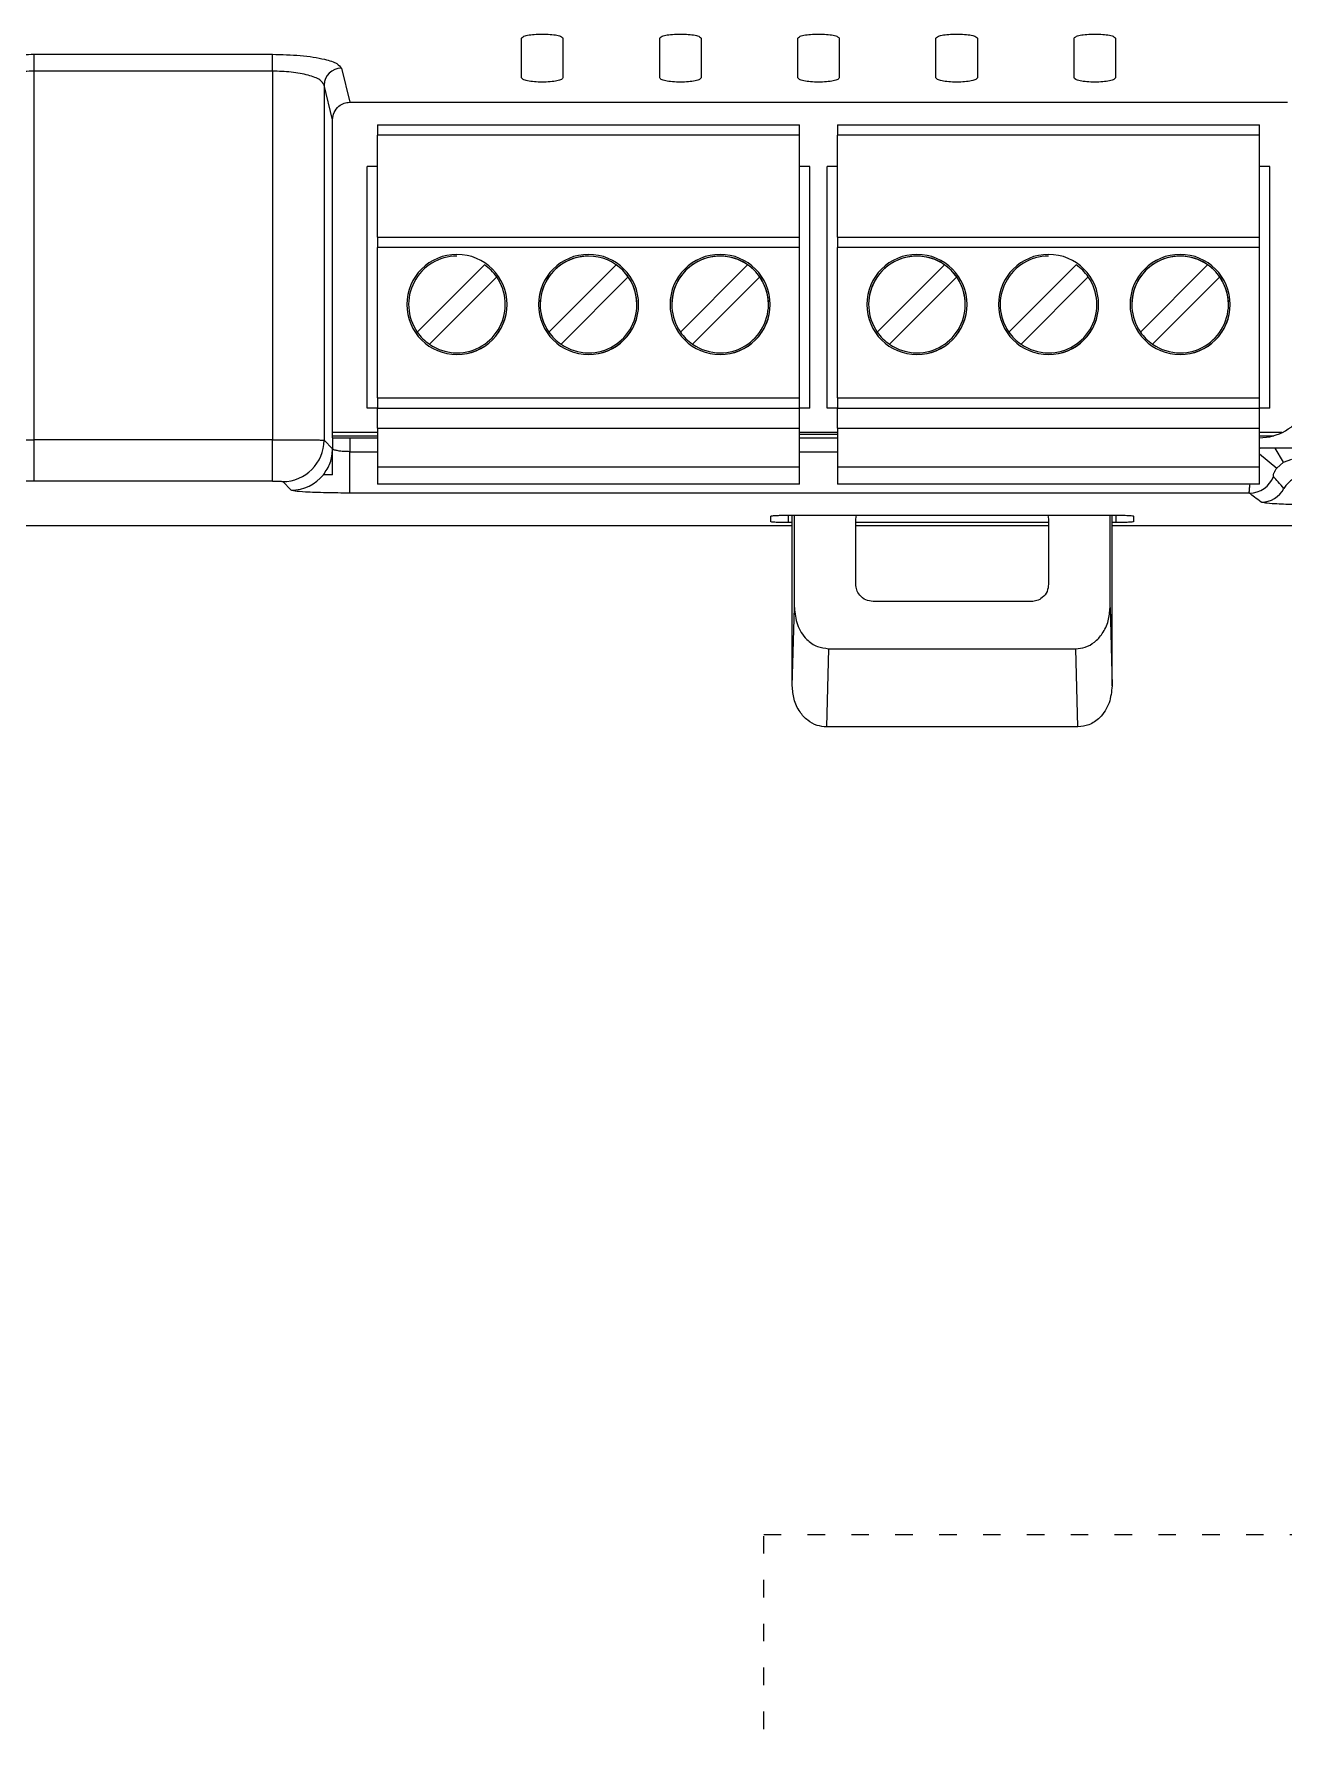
# Model space of a CAD drawing. Header units: millimetres. Extents: x 32696 to 36207, y 16706 to 17911.
# Drawn here: x 35059.7 to 35145.2, y 17318 to 17434.5 of the extents above; entities that cross this region are included whole.
import ezdxf

# ---------------------------------------------------------------- set-up
doc = ezdxf.new("R2010")
doc.units = ezdxf.units.MM
doc.header["$LTSCALE"] = 0.1
doc.linetypes.add('ACAD_ISO03W100', pattern=[30, 12, -18])
doc.layers.get('0').update_dxf_attribs({"lineweight": 20})
doc.layers.add('ANNOTATION', color=252, linetype='ACAD_ISO03W100', lineweight=13)

# ---------------------------------------------------------------- blocks, each defined once
blk = doc.blocks.new('CLP-XP352')
at = {"lineweight": 9}
for p, q in [((35166.824, 17345.478), (35166.824, 17346.621)), ((35168.024, 17346.621), (35168.024, 17345.478)), ((35170.824, 17345.478), (35170.824, 17346.621)), ((35172.024, 17346.621), (35172.024, 17345.478)), ((35174.824, 17345.478), (35174.824, 17346.621)), ((35176.024, 17346.621), (35176.024, 17345.478)), ((35178.824, 17345.478), (35178.824, 17346.621)), ((35180.024, 17346.621), (35180.024, 17345.478)), ((35182.824, 17345.478), (35182.824, 17346.621)), ((35184.024, 17346.621), (35184.024, 17345.478)), ((35152.709, 17346.16), (35159.609, 17346.16)), ((35152.709, 17345.671), (35152.709, 17346.16)), ((35159.609, 17345.671), (35159.609, 17346.16)), ((35159.609, 17345.671), (35152.709, 17345.671)), ((35152.709, 17334.999), (35152.709, 17345.671)), ((35159.609, 17345.671), (35159.609, 17334.999)), ((35161.606, 17345.757), (35161.849, 17344.771)), ((35161.107, 17345.268), (35161.107, 17334.984)), ((35161.354, 17344.265), (35161.107, 17345.268)), ((35161.849, 17344.771), (35188.999, 17344.771)), ((35161.354, 17335.056), (35161.354, 17344.265)), ((35162.654, 17344.114), (35174.874, 17344.114)), ((35162.654, 17344.114), (35162.654, 17343.814)), ((35162.654, 17344.114), (35174.874, 17344.114)), ((35174.874, 17343.814), (35174.874, 17344.114)), ((35175.974, 17344.114), (35188.194, 17344.114)), ((35175.974, 17344.114), (35175.974, 17343.814)), ((35175.974, 17344.114), (35188.194, 17344.114)), ((35188.194, 17343.814), (35188.194, 17344.114)), ((35174.874, 17343.814), (35162.654, 17343.814)), ((35162.654, 17340.864), (35162.654, 17343.814)), ((35174.874, 17340.864), (35174.874, 17343.814)), ((35188.194, 17343.814), (35175.974, 17343.814)), ((35175.974, 17340.864), (35175.974, 17343.814)), ((35188.194, 17340.864), (35188.194, 17343.814)), ((35162.654, 17342.914), (35162.354, 17342.914)), ((35162.354, 17342.914), (35162.354, 17342.914)), ((35162.654, 17342.914), (35162.354, 17342.914)), ((35162.354, 17335.914), (35162.354, 17342.914)), ((35175.174, 17342.914), (35174.874, 17342.914)), ((35175.174, 17342.914), (35174.874, 17342.914)), ((35175.174, 17342.914), (35175.174, 17342.914)), ((35175.174, 17335.914), (35175.174, 17342.914)), ((35175.974, 17342.914), (35175.674, 17342.914)), ((35175.674, 17335.914), (35175.674, 17342.914)), ((35175.974, 17342.914), (35175.674, 17342.914)), ((35175.674, 17342.914), (35175.674, 17342.914)), ((35188.494, 17342.914), (35188.194, 17342.914)), ((35188.494, 17342.914), (35188.194, 17342.914)), ((35188.494, 17335.914), (35188.494, 17342.914)), ((35188.494, 17342.914), (35188.494, 17342.914)), ((35162.654, 17340.864), (35174.874, 17340.864)), ((35162.654, 17340.864), (35162.654, 17340.564)), ((35174.874, 17340.564), (35174.874, 17340.864)), ((35175.974, 17340.864), (35188.194, 17340.864)), ((35175.974, 17340.864), (35175.974, 17340.564)), ((35188.194, 17340.564), (35188.194, 17340.864)), ((35174.874, 17340.564), (35162.654, 17340.564)), ((35162.654, 17336.214), (35162.654, 17340.564)), ((35164.954, 17340.314), (35164.954, 17340.314)), ((35168.764, 17340.314), (35168.764, 17340.314)), ((35172.574, 17340.314), (35172.574, 17340.314)), ((35174.874, 17336.214), (35174.874, 17340.564)), ((35188.194, 17340.564), (35175.974, 17340.564)), ((35175.974, 17336.214), (35175.974, 17340.564)), ((35178.274, 17340.314), (35178.274, 17340.314)), ((35182.084, 17340.314), (35182.084, 17340.314)), ((35185.894, 17340.314), (35185.894, 17340.314)), ((35188.194, 17336.214), (35188.194, 17340.564)), ((35163.803, 17338.117), (35165.751, 17340.065)), ((35164.157, 17337.763), (35166.105, 17339.711)), ((35166.105, 17339.711), (35164.157, 17337.763)), ((35165.751, 17340.065), (35165.751, 17340.065)), ((35166.105, 17339.711), (35166.105, 17339.711)), ((35167.613, 17338.117), (35169.561, 17340.065)), ((35169.915, 17339.711), (35167.967, 17337.763)), ((35167.967, 17337.763), (35169.915, 17339.711)), ((35169.561, 17340.065), (35169.561, 17340.065)), ((35169.915, 17339.711), (35169.915, 17339.711)), ((35171.423, 17338.117), (35173.371, 17340.065)), ((35171.777, 17337.763), (35173.725, 17339.711)), ((35173.725, 17339.711), (35171.777, 17337.763)), ((35173.371, 17340.065), (35173.371, 17340.065)), ((35173.725, 17339.711), (35173.725, 17339.711)), ((35177.123, 17338.117), (35179.071, 17340.065)), ((35179.425, 17339.711), (35177.477, 17337.763)), ((35177.477, 17337.763), (35179.425, 17339.711)), ((35179.071, 17340.065), (35179.071, 17340.065)), ((35179.425, 17339.711), (35179.425, 17339.711)), ((35180.933, 17338.117), (35182.881, 17340.065)), ((35183.235, 17339.711), (35181.287, 17337.763)), ((35181.287, 17337.763), (35183.235, 17339.711)), ((35182.881, 17340.065), (35182.881, 17340.065)), ((35183.235, 17339.711), (35183.235, 17339.711)), ((35184.743, 17338.117), (35186.691, 17340.065)), ((35185.097, 17337.763), (35187.045, 17339.711)), ((35187.045, 17339.711), (35185.097, 17337.763)), ((35186.691, 17340.065), (35186.691, 17340.065)), ((35187.045, 17339.711), (35187.045, 17339.711)), ((35163.554, 17338.914), (35163.554, 17338.914)), ((35166.354, 17338.914), (35166.354, 17338.914)), ((35167.364, 17338.914), (35167.364, 17338.914)), ((35170.164, 17338.914), (35170.164, 17338.914)), ((35171.174, 17338.914), (35171.174, 17338.914)), ((35173.974, 17338.914), (35173.974, 17338.914)), ((35176.874, 17338.914), (35176.874, 17338.914)), ((35179.674, 17338.914), (35179.674, 17338.914)), ((35180.684, 17338.914), (35180.684, 17338.914)), ((35183.484, 17338.914), (35183.484, 17338.914)), ((35184.494, 17338.914), (35184.494, 17338.914)), ((35187.294, 17338.914), (35187.294, 17338.914)), ((35164.157, 17337.763), (35164.157, 17337.763)), ((35167.967, 17337.763), (35167.967, 17337.763)), ((35171.777, 17337.763), (35171.777, 17337.763)), ((35177.477, 17337.763), (35177.477, 17337.763)), ((35181.287, 17337.763), (35181.287, 17337.763)), ((35185.097, 17337.763), (35185.097, 17337.763)), ((35164.954, 17337.464), (35164.954, 17337.464)), ((35168.764, 17337.464), (35168.764, 17337.464)), ((35172.574, 17337.464), (35172.574, 17337.464)), ((35178.274, 17337.464), (35178.274, 17337.464)), ((35182.084, 17337.464), (35182.084, 17337.464)), ((35185.894, 17337.464), (35185.894, 17337.464)), ((35162.654, 17336.214), (35174.874, 17336.214)), ((35162.654, 17336.214), (35162.654, 17335.914)), ((35174.874, 17335.914), (35174.874, 17336.214)), ((35175.974, 17336.214), (35188.194, 17336.214)), ((35175.974, 17336.214), (35175.974, 17335.914)), ((35188.194, 17335.914), (35188.194, 17336.214)), ((35162.654, 17335.914), (35162.354, 17335.914)), ((35162.654, 17335.914), (35174.874, 17335.914)), ((35162.654, 17335.334), (35162.654, 17335.914)), ((35174.874, 17335.334), (35174.874, 17335.914)), ((35175.174, 17335.914), (35174.874, 17335.914)), ((35175.974, 17335.914), (35175.674, 17335.914)), ((35175.974, 17335.914), (35188.194, 17335.914)), ((35175.974, 17335.334), (35175.974, 17335.914)), ((35188.194, 17335.334), (35188.194, 17335.914)), ((35188.494, 17335.914), (35188.194, 17335.914)), ((35162.654, 17335.204), (35161.354, 17335.204)), ((35162.654, 17335.334), (35174.874, 17335.334)), ((35162.654, 17335.334), (35162.654, 17334.214)), ((35174.874, 17334.214), (35174.874, 17335.334)), ((35175.974, 17335.204), (35174.874, 17335.204)), ((35175.974, 17335.334), (35188.194, 17335.334)), ((35175.974, 17335.334), (35175.974, 17334.214)), ((35188.194, 17334.214), (35188.194, 17335.334)), ((35188.843, 17335.204), (35188.194, 17335.204)), ((35159.609, 17334.999), (35152.709, 17334.999)), ((35152.709, 17333.801), (35152.709, 17334.999)), ((35159.609, 17333.801), (35159.609, 17334.999)), ((35161.107, 17334.984), (35161.354, 17334.737)), ((35161.354, 17335.114), (35162.654, 17335.114)), ((35161.355, 17335.056), (35161.354, 17335.056)), ((35161.354, 17334.737), (35161.355, 17334.736)), ((35161.354, 17333.981), (35161.354, 17334.737)), ((35161.355, 17334.736), (35161.355, 17335.056)), ((35161.355, 17335.056), (35161.855, 17335.056)), ((35161.855, 17335.056), (35161.855, 17334.651)), ((35161.855, 17335.056), (35162.654, 17335.056)), ((35174.874, 17335.16), (35175.974, 17335.16)), ((35174.874, 17335.056), (35175.974, 17335.056)), ((35188.194, 17335.114), (35188.606, 17335.114)), ((35189.732, 17334.754), (35188.194, 17334.754)), ((35188.194, 17334.737), (35188.21, 17334.754)), ((35188.888, 17334.345), (35188.643, 17334.754)), ((35161.855, 17333.453), (35161.855, 17334.651)), ((35161.855, 17334.651), (35162.654, 17334.651)), ((35162.654, 17334.214), (35174.874, 17334.214)), ((35162.654, 17334.214), (35162.654, 17333.714)), ((35174.874, 17334.651), (35175.974, 17334.651)), ((35174.874, 17333.714), (35174.874, 17334.214)), ((35175.974, 17334.214), (35188.194, 17334.214)), ((35175.974, 17334.214), (35175.974, 17333.714)), ((35188.194, 17334.589), (35188.695, 17334.178)), ((35188.194, 17333.714), (35188.194, 17334.214)), ((35188.695, 17334.178), (35188.888, 17334.345)), ((35188.888, 17334.345), (35189.133, 17334.438)), ((35159.609, 17333.801), (35152.709, 17333.801)), ((35160.157, 17333.537), (35159.908, 17333.786)), ((35161.354, 17333.981), (35161.086, 17333.981)), ((35174.874, 17333.714), (35162.654, 17333.714)), ((35166.464, 17333.714), (35163.444, 17333.714)), ((35170.274, 17333.714), (35167.254, 17333.714)), ((35174.084, 17333.714), (35171.064, 17333.714)), ((35188.194, 17333.714), (35175.974, 17333.714)), ((35179.784, 17333.714), (35176.764, 17333.714)), ((35183.594, 17333.714), (35180.574, 17333.714)), ((35187.404, 17333.714), (35184.384, 17333.714)), ((35187.9, 17333.453), (35161.855, 17333.453)), ((35174.044, 17332.624), (35174.044, 17332.786)), ((35174.544, 17332.812), (35184.044, 17332.812)), ((35174.544, 17332.812), (35174.544, 17332.598)), ((35174.664, 17327.871), (35174.664, 17332.812)), ((35174.724, 17330.137), (35174.724, 17332.812)), ((35176.503, 17332.695), (35176.528, 17332.812)), ((35182.065, 17332.812), (35182.084, 17332.695)), ((35183.864, 17330.137), (35183.864, 17332.812)), ((35183.923, 17327.871), (35183.923, 17332.812)), ((35184.044, 17332.598), (35184.044, 17332.812)), ((35184.544, 17332.786), (35184.544, 17332.624)), ((35070.523, 17332.514), (35174.664, 17332.514)), ((35174.664, 17332.598), (35174.544, 17332.598)), ((35176.503, 17330.813), (35176.503, 17332.695)), ((35182.084, 17332.598), (35176.503, 17332.598)), ((35176.503, 17332.514), (35182.084, 17332.514)), ((35182.084, 17332.695), (35182.084, 17330.813)), ((35184.044, 17332.598), (35183.923, 17332.598)), ((35183.923, 17332.514), (35228.046, 17332.514)), ((35181.585, 17330.314), (35177.003, 17330.314)), ((35174.664, 17327.871), (35174.724, 17330.137)), ((35183.864, 17330.137), (35183.923, 17327.871)), ((35175.714, 17328.947), (35175.655, 17326.68)), ((35175.714, 17328.947), (35182.873, 17328.947)), ((35182.933, 17326.68), (35182.873, 17328.947)), ((35182.933, 17326.68), (35175.655, 17326.68))]:
    blk.add_line(p, q, dxfattribs=at)
for centre, radius, start, end in [((35161.607, 17345.256), 0.501, 90.1394, 178.6733), ((35164.954, 17338.914), 1.45, 90, 270), ((35164.954, 17338.914), 1.4, 90, 214.7134), ((35164.954, 17338.914), 1.45, 270, 90), ((35168.764, 17338.914), 1.45, 90, 270), ((35168.764, 17338.914), 1.4, 90, 180.0004), ((35168.764, 17338.914), 1.4, 90, 214.7134), ((35168.764, 17338.914), 1.45, 270, 90), ((35168.764, 17338.914), 1.4, 0.0004, 90), ((35172.574, 17338.914), 1.45, 90, 270), ((35172.574, 17338.914), 1.4, 90, 214.7134), ((35172.574, 17338.914), 1.4, 90, 180.0004), ((35172.574, 17338.914), 1.45, 270, 90), ((35172.574, 17338.914), 1.4, 55.2866, 90), ((35172.574, 17338.914), 1.4, 0.0004, 90), ((35178.274, 17338.914), 1.45, 90, 270), ((35178.274, 17338.914), 1.4, 90, 214.7134), ((35178.274, 17338.914), 1.4, 90, 180.0004), ((35178.274, 17338.914), 1.45, 270, 90), ((35178.274, 17338.914), 1.4, 55.2866, 90), ((35178.274, 17338.914), 1.4, 0.0004, 90), ((35182.084, 17338.914), 1.45, 90, 270), ((35182.084, 17338.914), 1.4, 90, 214.7134), ((35182.084, 17338.914), 1.45, 270, 90), ((35185.894, 17338.914), 1.45, 90, 270), ((35185.894, 17338.914), 1.4, 90, 214.7134), ((35185.894, 17338.914), 1.4, 90, 180.0004), ((35185.894, 17338.914), 1.45, 270, 90), ((35185.894, 17338.914), 1.4, 55.2866, 90), ((35185.894, 17338.914), 1.4, 0.0004, 90), ((35164.954, 17338.914), 1.4, 270, 34.7134), ((35164.954, 17338.914), 1.4, 34.7134, 55.2866), ((35168.764, 17338.914), 1.4, 270, 34.7134), ((35168.764, 17338.914), 1.4, 34.7134, 55.2866), ((35172.574, 17338.914), 1.4, 270, 34.7134), ((35172.574, 17338.914), 1.4, 34.7134, 55.2866), ((35178.274, 17338.914), 1.4, 270, 34.7134), ((35178.274, 17338.914), 1.4, 34.7134, 55.2866), ((35182.084, 17338.914), 1.4, 270, 34.7134), ((35182.084, 17338.914), 1.4, 34.7134, 55.2866), ((35185.894, 17338.914), 1.4, 270, 34.7134), ((35185.894, 17338.914), 1.4, 34.7134, 55.2866), ((35164.954, 17338.914), 1.45, 180.0004, 270), ((35164.954, 17338.914), 1.45, 270, 0.0004), ((35168.764, 17338.914), 1.45, 180.0004, 270), ((35168.764, 17338.914), 1.45, 270, 0.0004), ((35172.574, 17338.914), 1.45, 180.0004, 270), ((35172.574, 17338.914), 1.45, 270, 0.0004), ((35178.274, 17338.914), 1.45, 180.0004, 270), ((35178.274, 17338.914), 1.45, 270, 0.0004), ((35182.084, 17338.914), 1.45, 180.0004, 270), ((35182.084, 17338.914), 1.45, 270, 0.0004), ((35185.894, 17338.914), 1.45, 180.0004, 270), ((35185.894, 17338.914), 1.45, 270, 0.0004), ((35164.954, 17338.914), 1.4, 214.7134, 235.2866), ((35164.954, 17338.914), 1.4, 235.2866, 270), ((35168.764, 17338.914), 1.4, 214.7134, 235.2866), ((35168.764, 17338.914), 1.4, 235.2866, 270), ((35172.574, 17338.914), 1.4, 214.7134, 235.2866), ((35172.574, 17338.914), 1.4, 235.2866, 270), ((35178.274, 17338.914), 1.4, 214.7134, 235.2866), ((35178.274, 17338.914), 1.4, 235.2866, 270), ((35182.084, 17338.914), 1.4, 214.7134, 235.2866), ((35182.084, 17338.914), 1.4, 235.2866, 270), ((35185.894, 17338.914), 1.4, 214.7134, 235.2866), ((35185.894, 17338.914), 1.4, 235.2866, 270), ((35188.194, 17336.556), 1.5, 270, 330.0736), ((35159.904, 17334.988), 1.202, 270.1836, 359.8164), ((35160.157, 17334.739), 1.199, 357.2544, 359.843), ((35160.153, 17334.739), 1.202, 270.1793, 320.8913), ((35187.897, 17334.205), 0.752, 270.2471, 338.8592), ((35189.562, 17333.22), 0.753, 90.2785, 151.25), ((35188.241, 17333.941), 0.751, 270.2649, 331.4986)]:
    blk.add_arc(centre, radius, start, end, dxfattribs=at)
for points, knots in [([(35166.824, 17346.621), (35166.833, 17346.637), (35166.852, 17346.67), (35166.99, 17346.712), (35167.188, 17346.739), (35167.423, 17346.749), (35167.659, 17346.739), (35167.858, 17346.712), (35167.996, 17346.67), (35168.015, 17346.637), (35168.024, 17346.621)], [0, 0, 0, 0, 0.125383, 0.250022, 0.374875, 0.499714, 0.624357, 0.749712, 0.87484, 1, 1, 1, 1]), ([(35170.824, 17346.621), (35170.833, 17346.637), (35170.852, 17346.67), (35170.99, 17346.712), (35171.188, 17346.739), (35171.423, 17346.749), (35171.659, 17346.739), (35171.858, 17346.712), (35171.996, 17346.67), (35172.015, 17346.637), (35172.024, 17346.621)], [0, 0, 0, 0, 0.125383, 0.250022, 0.374875, 0.499714, 0.624357, 0.749712, 0.87484, 1, 1, 1, 1]), ([(35174.824, 17346.621), (35174.833, 17346.637), (35174.852, 17346.67), (35174.99, 17346.712), (35175.188, 17346.739), (35175.423, 17346.749), (35175.659, 17346.739), (35175.858, 17346.712), (35175.996, 17346.67), (35176.015, 17346.637), (35176.024, 17346.621)], [0, 0, 0, 0, 0.1253829, 0.2500224, 0.3748747, 0.4997144, 0.6243573, 0.7497117, 0.8748399, 1, 1, 1, 1]), ([(35178.824, 17346.621), (35178.833, 17346.637), (35178.852, 17346.67), (35178.99, 17346.712), (35179.188, 17346.739), (35179.423, 17346.749), (35179.659, 17346.739), (35179.858, 17346.712), (35179.996, 17346.67), (35180.015, 17346.637), (35180.024, 17346.621)], [0, 0, 0, 0, 0.1253829, 0.2500224, 0.3748747, 0.4997144, 0.6243573, 0.7497117, 0.8748399, 1, 1, 1, 1]), ([(35182.824, 17346.621), (35182.833, 17346.637), (35182.852, 17346.67), (35182.99, 17346.712), (35183.188, 17346.739), (35183.423, 17346.749), (35183.659, 17346.739), (35183.858, 17346.712), (35183.996, 17346.67), (35184.015, 17346.637), (35184.024, 17346.621)], [0, 0, 0, 0, 0.125383, 0.250022, 0.374875, 0.499714, 0.624357, 0.749712, 0.87484, 1, 1, 1, 1]), ([(35150.712, 17345.757), (35150.759, 17345.815), (35150.857, 17345.935), (35151.395, 17346.069), (35152.05, 17346.147), (35152.495, 17346.156), (35152.709, 17346.16)], [0, 0, 0, 0, 0.2745042, 0.5652106, 0.7901521, 1, 1, 1, 1]), ([(35159.609, 17346.16), (35159.884, 17346.153), (35160.457, 17346.138), (35161.112, 17346.03), (35161.51, 17345.896), (35161.575, 17345.802), (35161.606, 17345.757)], [0, 0, 0, 0, 0.269158, 0.558287, 0.785782, 1, 1, 1, 1]), ([(35152.709, 17345.671), (35152.524, 17345.665), (35152.141, 17345.653), (35151.647, 17345.56), (35151.3, 17345.425), (35151.24, 17345.319), (35151.211, 17345.268)], [0, 0, 0, 0, 0.23947, 0.493825, 0.754927, 1, 1, 1, 1]), ([(35161.107, 17345.268), (35161.078, 17345.319), (35161.018, 17345.425), (35160.67, 17345.56), (35160.176, 17345.653), (35159.794, 17345.665), (35159.609, 17345.671)], [0, 0, 0, 0, 0.245073, 0.506175, 0.760513, 1, 1, 1, 1]), ([(35168.024, 17345.478), (35168.015, 17345.461), (35167.997, 17345.429), (35167.858, 17345.387), (35167.66, 17345.359), (35167.424, 17345.35), (35167.188, 17345.359), (35166.99, 17345.387), (35166.851, 17345.429), (35166.833, 17345.461), (35166.824, 17345.478)], [0, 0, 0, 0, 0.125, 0.25, 0.375, 0.5, 0.625, 0.75, 0.875, 1, 1, 1, 1]), ([(35172.024, 17345.478), (35172.015, 17345.461), (35171.997, 17345.429), (35171.858, 17345.387), (35171.66, 17345.359), (35171.424, 17345.35), (35171.188, 17345.359), (35170.99, 17345.387), (35170.851, 17345.429), (35170.833, 17345.461), (35170.824, 17345.478)], [0, 0, 0, 0, 0.125, 0.25, 0.375, 0.5, 0.625, 0.75, 0.875, 1, 1, 1, 1]), ([(35176.024, 17345.478), (35176.015, 17345.461), (35175.997, 17345.429), (35175.858, 17345.387), (35175.66, 17345.359), (35175.424, 17345.35), (35175.188, 17345.359), (35174.99, 17345.387), (35174.851, 17345.429), (35174.833, 17345.461), (35174.824, 17345.478)], [0, 0, 0, 0, 0.125, 0.25, 0.375, 0.5, 0.625, 0.75, 0.875, 1, 1, 1, 1]), ([(35180.024, 17345.478), (35180.015, 17345.461), (35179.997, 17345.429), (35179.858, 17345.387), (35179.66, 17345.359), (35179.424, 17345.35), (35179.188, 17345.359), (35178.99, 17345.387), (35178.851, 17345.429), (35178.833, 17345.461), (35178.824, 17345.478)], [0, 0, 0, 0, 0.125, 0.25, 0.375, 0.5, 0.625, 0.75, 0.875, 1, 1, 1, 1]), ([(35184.024, 17345.478), (35184.015, 17345.461), (35183.997, 17345.429), (35183.858, 17345.387), (35183.66, 17345.359), (35183.424, 17345.35), (35183.188, 17345.359), (35182.99, 17345.387), (35182.851, 17345.429), (35182.833, 17345.461), (35182.824, 17345.478)], [0, 0, 0, 0, 0.125, 0.25, 0.375, 0.5, 0.625, 0.75, 0.875, 1, 1, 1, 1]), ([(35161.354, 17344.265), (35161.362, 17344.337), (35161.38, 17344.485), (35161.514, 17344.655), (35161.681, 17344.754), (35161.794, 17344.765), (35161.849, 17344.771)], [0, 0, 0, 0, 0.273299, 0.565582, 0.7913, 1, 1, 1, 1]), ([(35151.211, 17334.984), (35151.225, 17334.986), (35151.252, 17334.988), (35151.383, 17334.991), (35151.561, 17334.994), (35151.836, 17334.996), (35152.223, 17334.999), (35152.555, 17334.999), (35152.709, 17334.999)], [0, 0, 0, 0, 0.152475, 0.297165, 0.434063, 0.563165, 0.797037, 1, 1, 1, 1]), ([(35159.609, 17334.999), (35159.763, 17334.999), (35160.095, 17334.999), (35160.482, 17334.996), (35160.757, 17334.994), (35160.935, 17334.991), (35161.066, 17334.988), (35161.093, 17334.986), (35161.107, 17334.984)], [0, 0, 0, 0, 0.202963, 0.436835, 0.565937, 0.702835, 0.847525, 1, 1, 1, 1]), ([(35161.086, 17333.981), (35161.161, 17334.093), (35161.316, 17334.321), (35161.341, 17334.596), (35161.354, 17334.737)], [0, 0, 0, 0, 0.48841, 1, 1, 1, 1]), ([(35161.855, 17334.651), (35161.793, 17334.653), (35161.666, 17334.655), (35161.51, 17334.673), (35161.417, 17334.696), (35161.368, 17334.716), (35161.36, 17334.729), (35161.355, 17334.736)], [0, 0, 0, 0, 0.241657, 0.496776, 0.712744, 0.847552, 1, 1, 1, 1]), ([(35152.709, 17333.801), (35152.666, 17333.801), (35152.581, 17333.8), (35152.483, 17333.796), (35152.424, 17333.791), (35152.414, 17333.788), (35152.41, 17333.786)], [0, 0, 0, 0, 0.279814, 0.560659, 0.787658, 1, 1, 1, 1]), ([(35159.609, 17333.801), (35159.651, 17333.801), (35159.736, 17333.8), (35159.833, 17333.796), (35159.893, 17333.791), (35159.903, 17333.788), (35159.908, 17333.786)], [0, 0, 0, 0, 0.279478, 0.559071, 0.779499, 1, 1, 1, 1]), ([(35187.9, 17333.453), (35187.899, 17333.462), (35187.896, 17333.481), (35187.9, 17333.559), (35187.913, 17333.662), (35187.92, 17333.714)], [0, 0, 0, 0, 0.337575, 0.663524, 1, 1, 1, 1]), ([(35188.598, 17333.933), (35188.595, 17333.941), (35188.591, 17333.955), (35188.602, 17334.007), (35188.622, 17334.06), (35188.641, 17334.099), (35188.665, 17334.14), (35188.685, 17334.165), (35188.695, 17334.178)], [0, 0, 0, 0, 0.32475, 0.607114, 0.722985, 0.826412, 0.914075, 1, 1, 1, 1]), ([(35188.902, 17333.582), (35188.845, 17333.647), (35188.742, 17333.764), (35188.643, 17333.881), (35188.598, 17333.933)], [0, 0, 0, 0, 0.549116, 1, 1, 1, 1]), ([(35161.855, 17333.453), (35161.62, 17333.454), (35161.136, 17333.458), (35160.578, 17333.48), (35160.239, 17333.508), (35160.183, 17333.528), (35160.157, 17333.537)], [0, 0, 0, 0, 0.271633, 0.561536, 0.78786, 1, 1, 1, 1]), ([(35188.245, 17333.189), (35188.179, 17333.238), (35188.061, 17333.326), (35187.95, 17333.414), (35187.9, 17333.453)], [0, 0, 0, 0, 0.552594, 1, 1, 1, 1]), ([(35174.044, 17332.786), (35174.053, 17332.79), (35174.072, 17332.798), (35174.206, 17332.806), (35174.371, 17332.811), (35174.486, 17332.812), (35174.544, 17332.812)], [0, 0, 0, 0, 0.279793, 0.559456, 0.779758, 1, 1, 1, 1]), ([(35184.044, 17332.812), (35184.117, 17332.812), (35184.264, 17332.811), (35184.428, 17332.804), (35184.526, 17332.795), (35184.538, 17332.789), (35184.544, 17332.786)], [0, 0, 0, 0, 0.279447, 0.559016, 0.779473, 1, 1, 1, 1]), ([(35189.808, 17333.113), (35189.588, 17333.115), (35189.15, 17333.117), (35188.647, 17333.138), (35188.332, 17333.163), (35188.274, 17333.181), (35188.245, 17333.189)], [0, 0, 0, 0, 0.2796117, 0.5587311, 0.7797279, 1, 1, 1, 1]), ([(35174.544, 17332.598), (35174.47, 17332.598), (35174.324, 17332.599), (35174.159, 17332.606), (35174.061, 17332.615), (35174.05, 17332.621), (35174.044, 17332.624)], [0, 0, 0, 0, 0.2794475, 0.5590162, 0.7794731, 1, 1, 1, 1]), ([(35184.544, 17332.624), (35184.534, 17332.62), (35184.516, 17332.612), (35184.382, 17332.604), (35184.217, 17332.598), (35184.101, 17332.598), (35184.044, 17332.598)], [0, 0, 0, 0, 0.279793, 0.559456, 0.779758, 1, 1, 1, 1]), ([(35177.003, 17330.314), (35176.932, 17330.322), (35176.785, 17330.341), (35176.617, 17330.476), (35176.52, 17330.644), (35176.508, 17330.758), (35176.503, 17330.813)], [0, 0, 0, 0, 0.2702752, 0.5624245, 0.7897219, 1, 1, 1, 1]), ([(35182.084, 17330.813), (35182.076, 17330.743), (35182.057, 17330.595), (35181.922, 17330.427), (35181.754, 17330.33), (35181.64, 17330.319), (35181.585, 17330.314)], [0, 0, 0, 0, 0.270275, 0.562425, 0.789722, 1, 1, 1, 1]), ([(35174.724, 17330.137), (35174.74, 17329.97), (35174.774, 17329.631), (35175.032, 17329.23), (35175.37, 17328.988), (35175.604, 17328.96), (35175.714, 17328.947)], [0, 0, 0, 0, 0.292787, 0.591682, 0.807906, 1, 1, 1, 1]), ([(35182.873, 17328.947), (35182.966, 17328.956), (35183.16, 17328.975), (35183.432, 17329.132), (35183.669, 17329.392), (35183.833, 17329.741), (35183.854, 17330.007), (35183.864, 17330.137)], [0, 0, 0, 0, 0.1613382, 0.3401483, 0.5345124, 0.7720153, 1, 1, 1, 1]), ([(35175.655, 17326.68), (35175.562, 17326.69), (35175.368, 17326.709), (35175.096, 17326.866), (35174.859, 17327.125), (35174.695, 17327.474), (35174.675, 17327.74), (35174.664, 17327.871)], [0, 0, 0, 0, 0.161338, 0.340148, 0.534512, 0.772015, 1, 1, 1, 1]), ([(35183.923, 17327.871), (35183.907, 17327.703), (35183.873, 17327.364), (35183.615, 17326.964), (35183.276, 17326.721), (35183.043, 17326.694), (35182.933, 17326.68)], [0, 0, 0, 0, 0.292787, 0.591682, 0.807906, 1, 1, 1, 1])]:
    blk.add_open_spline(points, degree=3, knots=knots, dxfattribs=at)

msp = doc.modelspace()

# ---------------------------------------------------------------- linework, layer by layer
at = {"layer": 'ANNOTATION', "lineweight": 20}
msp.add_lwpolyline([(35109.57, 17331.85), (35373.5, 17331.85), (35373.5, 16769.55), (35109.57, 16769.55)], close=True, dxfattribs=at)

# ---------------------------------------------------------------- block references
at = {"xscale": 2.3625, "yscale": 2.3625, "zscale": 2.3625}
msp.add_blockref('CLP-XP352', (-47988.62, -23547.18), dxfattribs=at)

doc.saveas('drawing.dxf')
